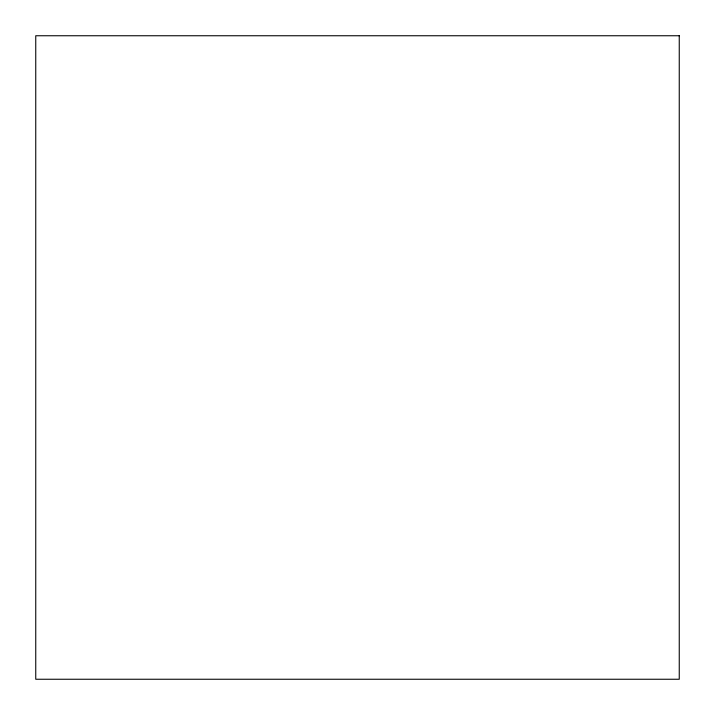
<?xml version="1.0" encoding="UTF-8"?>
<svg xmlns="http://www.w3.org/2000/svg" width="715" height="715" viewBox="0 0 715 715"><rect width="100%" height="100%" fill="white"/><g stroke="black" fill="none" stroke-linecap="round" stroke-linejoin="round"><path stroke-width="1.07" d="M679.25 35.75L35.75 35.75L35.75 679.25L679.25 679.25L679.25 35.75"/></g></svg>
